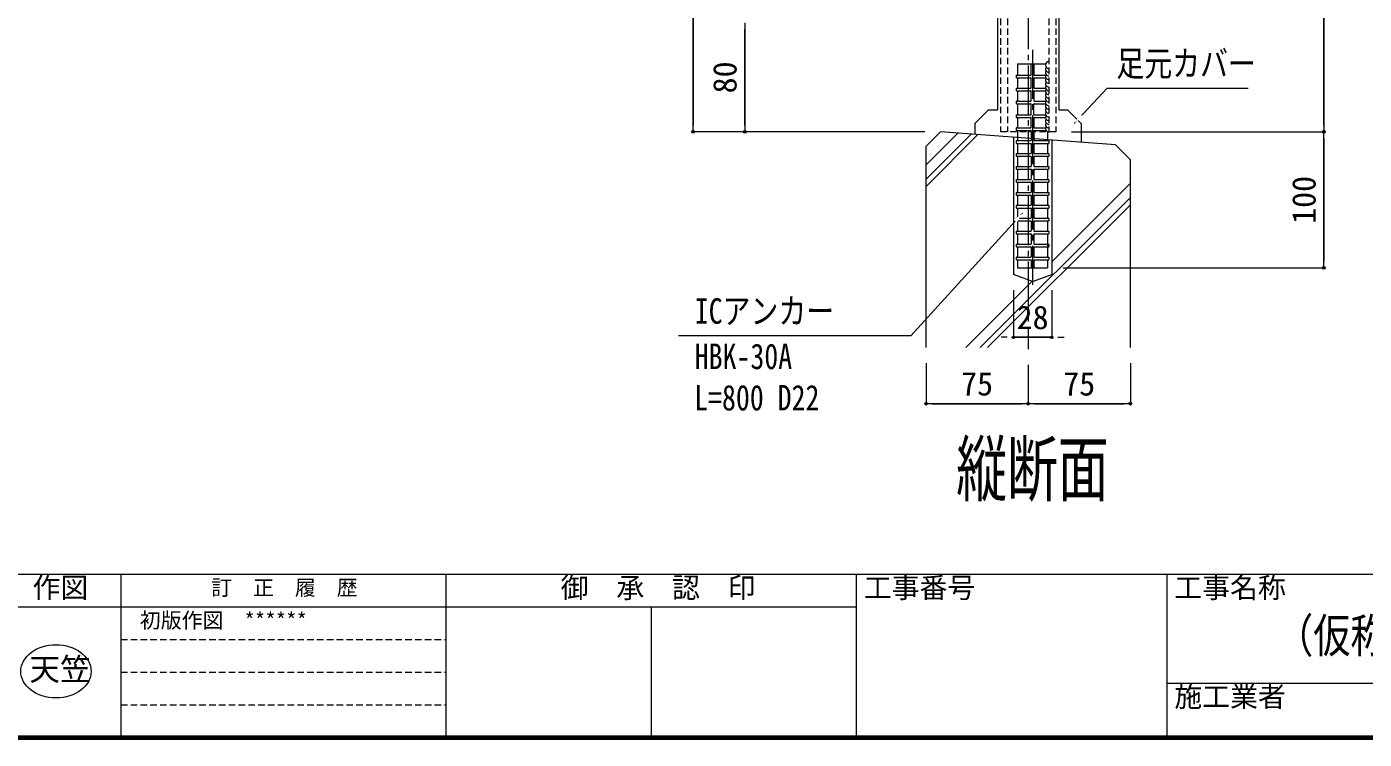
# Model space of a CAD drawing. Units: millimetres at full size. Extents: x -1603 to 1599, y -1129 to 1133.
# Drawn here: x -395 to 587, y -1129 to -606 of the extents above; entities that cross this region are included whole.
import ezdxf
from ezdxf.enums import TextEntityAlignment as Align

# ---------------------------------------------------------------- set-up
doc = ezdxf.new("R2010")
doc.units = ezdxf.units.MM
doc.header["$LTSCALE"] = 4
doc.header["$PDMODE"] = 32
doc.header["$PDSIZE"] = 2
doc.linetypes.add('CHAIN2', pattern=[12, 9, -1, 1, -1])
doc.linetypes.add('DASHED1', pattern=[1.8, 1.2, -0.6])
for name, color, linetype, lineweight in [('0-0_0', 7, 'Continuous', 18), ('0-1_1手摺寸法', 3, 'Continuous', 18), ('0-4_2躯体線', 4, 'Continuous', 9), ('0-5_3中心線', 2, 'CHAIN2', 18), ('0-F_WAKU', 7, 'Continuous', 18), ('1-1_アンカー', 4, 'Continuous', 9)]:
    doc.layers.add(name, color=color, linetype=linetype, lineweight=lineweight)
doc.layers.add('0-D_MOJI', color=6, linetype='Continuous')
doc.styles.add('ＭＳ ゴシック', font='')
doc.styles.get('ＭＳ ゴシック').set_extended_font_data('MS Gothic')

msp = doc.modelspace()

# ---------------------------------------------------------------- linework, layer by layer
at = {"layer": '0-0_0'}
for p, q in [((317.848, -174.787), (317.848, -666.599)), ((362.848, -174.787), (362.848, -666.599)), ((301.221, -676.599), (311.221, -666.599)), ((311.221, -666.599), (317.848, -666.599)), ((362.848, -666.599), (369.221, -666.599)), ((379.221, -676.599), (369.221, -666.599)), ((301.221, -676.599), (301.221, -684.695)), ((379.221, -676.599), (379.221, -690.516))]:
    msp.add_line(p, q, dxfattribs=at)
for points in [[(374.221, -676.599), (398.389, -650.748), (501.818, -650.748)], [(336.246, -742.623), (254.055, -832.601), (83.5, -832.601)]]:
    msp.add_lwpolyline(points, dxfattribs=at)
msp.add_ellipse((-373.547, -1079.207), major_axis=(25.847, 0), ratio=0.755094, dxfattribs=at)
at = {"layer": '0-1_1手摺寸法'}
for p, q in [((94.424, -682.802), (94.424, 417.198)), ((94.424, 412.598), (94.424, -678.202)), ((557.417, 117.198), (557.417, -682.802)), ((557.417, -678.202), (557.417, 112.598)), ((132.208, -602.802), (132.208, -682.802)), ((132.208, -678.202), (132.208, -607.402)), ((132.208, -607.402), (132.208, -612.002)), ((264.355, -682.802), (94.424, -682.802)), ((264.355, -682.802), (132.208, -682.802)), ((372.098, -682.802), (557.417, -682.802)), ((372.098, -682.802), (557.417, -682.802)), ((557.417, -782.802), (557.417, -682.802)), ((557.417, -687.402), (557.417, -778.202)), ((366.098, -782.802), (557.417, -782.802)), ((329.598, -799.206), (329.598, -833.782)), ((357.598, -799.206), (357.598, -833.782)), ((324.998, -833.782), (320.398, -833.782)), ((329.598, -833.782), (357.598, -833.782)), ((357.598, -833.782), (329.598, -833.782)), ((362.198, -833.782), (366.798, -833.782)), ((265.348, -852.84), (265.348, -882.548)), ((340.348, -854.032), (340.348, -882.548)), ((340.348, -854.032), (340.348, -882.548)), ((415.348, -852.84), (415.348, -882.548)), ((340.348, -882.548), (265.348, -882.548)), ((269.948, -882.548), (335.748, -882.548)), ((415.348, -882.548), (340.348, -882.548)), ((344.948, -882.548), (410.748, -882.548))]:
    msp.add_line(p, q, dxfattribs=at)
for centre, start in [((355.598, -633.7), 90), ((355.598, -636.44), 147.231), ((355.598, -639.179), 147.231), ((355.598, -641.918), 147.231), ((355.598, -644.658), 147.231), ((355.598, -647.398), 147.231), ((355.598, -650.137), 147.231), ((355.598, -652.876), 147.231), ((355.598, -655.616), 147.231), ((355.598, -658.355), 147.231), ((355.598, -661.095), 147.231), ((355.598, -663.834), 147.231), ((355.598, -666.574), 147.231), ((355.598, -669.313), 147.231), ((355.598, -672.053), 147.231), ((355.598, -674.792), 147.231), ((355.598, -677.532), 147.231), ((355.598, -680.271), 147.231)]:
    msp.add_arc(centre, 2.531, start, 270, dxfattribs=at)
for p in [(94.424, -682.802), (132.208, -682.802), (557.417, -682.802), (557.417, -782.802), (329.598, -833.782), (357.598, -833.782), (265.348, -882.548), (340.348, -882.548), (415.348, -882.548)]:
    msp.add_point(p, dxfattribs=at)
at = {"layer": '0-4_2躯体線'}
for p, q in [((332.598, -632.802), (353.232, -632.802)), ((332.598, -632.802), (332.598, -641.17)), ((342.598, -640.97), (342.598, -632.802)), ((344.598, -632.802), (344.598, -640.97)), ((331.598, -641.37), (331.598, -642.97)), ((331.798, -641.17), (342.398, -641.17)), ((331.798, -643.17), (342.398, -643.17)), ((332.598, -643.17), (332.598, -650.67)), ((342.598, -650.47), (342.598, -643.37)), ((344.598, -643.37), (344.598, -650.47)), ((344.798, -641.17), (353.181, -641.17)), ((344.798, -643.17), (353.399, -643.17)), ((331.598, -650.87), (331.598, -652.47)), ((331.798, -650.67), (342.398, -650.67)), ((331.798, -652.67), (342.398, -652.67)), ((332.598, -652.67), (332.598, -660.17)), ((342.598, -659.97), (342.598, -652.87)), ((344.598, -652.87), (344.598, -659.97)), ((344.798, -650.67), (353.124, -650.67)), ((344.798, -652.67), (353.076, -652.67)), ((331.598, -660.37), (331.598, -661.97)), ((331.798, -660.17), (342.398, -660.17)), ((331.798, -662.17), (342.398, -662.17)), ((332.598, -662.17), (332.598, -670.302)), ((342.598, -670.102), (342.598, -662.37)), ((344.598, -670.102), (344.598, -662.37)), ((344.798, -660.17), (353.243, -660.17)), ((344.798, -662.17), (353.308, -662.17)), ((331.598, -670.502), (331.598, -672.102)), ((331.798, -670.302), (342.398, -670.302)), ((331.798, -672.302), (342.398, -672.302)), ((332.598, -672.302), (332.598, -679.802)), ((342.598, -679.602), (342.598, -672.502)), ((344.598, -672.502), (344.598, -679.602)), ((344.798, -670.302), (353.269, -670.302)), ((344.798, -672.302), (353.08, -672.302)), ((275.855, -682.802), (265.348, -693.308)), ((265.348, -707.024), (288.618, -683.754)), ((265.348, -717.632), (298.49, -684.491)), ((265.348, -722.926), (303.416, -684.859)), ((404.438, -692.399), (275.855, -682.802)), ((329.598, -686.813), (329.598, -787.706)), ((331.598, -680.002), (331.598, -681.602)), ((331.798, -679.802), (342.398, -679.802)), ((331.798, -681.802), (342.398, -681.802)), ((332.598, -681.802), (332.598, -689.302)), ((342.598, -682.002), (342.598, -689.102)), ((344.598, -682.002), (344.598, -689.102)), ((344.798, -679.802), (353.112, -679.802)), ((344.798, -681.802), (353.583, -681.802)), ((354.598, -682.802), (354.598, -689.302)), ((265.348, -841.34), (265.348, -693.308)), ((331.598, -689.502), (331.598, -691.102)), ((331.798, -689.302), (342.398, -689.302)), ((331.798, -691.302), (342.398, -691.302)), ((332.598, -691.302), (332.598, -698.802)), ((342.598, -691.502), (342.598, -698.602)), ((344.598, -691.502), (344.598, -698.602)), ((344.798, -689.302), (355.398, -689.302)), ((344.798, -691.302), (355.398, -691.302)), ((354.598, -691.302), (354.598, -698.802)), ((355.598, -689.502), (355.598, -691.102)), ((357.598, -688.903), (357.598, -787.706)), ((415.348, -703.308), (404.438, -692.399)), ((331.598, -699.002), (331.598, -700.602)), ((331.798, -698.802), (342.398, -698.802)), ((331.798, -700.802), (342.398, -700.802)), ((332.598, -700.802), (332.598, -708.302)), ((342.598, -701.002), (342.598, -708.102)), ((344.598, -701.002), (344.598, -708.102)), ((344.798, -698.802), (355.398, -698.802)), ((344.798, -700.802), (355.398, -700.802)), ((354.598, -700.802), (354.598, -708.302)), ((355.598, -699.002), (355.598, -700.602)), ((415.348, -841.34), (415.348, -703.308)), ((331.598, -708.502), (331.598, -710.102)), ((331.798, -708.302), (342.398, -708.302)), ((331.798, -710.302), (342.398, -710.302)), ((332.598, -710.302), (332.598, -717.802)), ((342.598, -710.502), (342.598, -717.602)), ((344.598, -710.502), (344.598, -717.602)), ((344.798, -708.302), (355.398, -708.302)), ((344.798, -710.302), (355.398, -710.302)), ((354.598, -710.302), (354.598, -717.802)), ((355.598, -708.502), (355.598, -710.102)), ((331.598, -718.002), (331.598, -719.602)), ((331.798, -717.802), (342.398, -717.802)), ((331.798, -719.802), (342.398, -719.802)), ((332.598, -719.802), (332.598, -727.302)), ((342.598, -720.002), (342.598, -727.102)), ((344.598, -720.002), (344.598, -727.102)), ((344.798, -717.802), (355.398, -717.802)), ((344.798, -719.802), (355.398, -719.802)), ((354.598, -719.802), (354.598, -727.302)), ((355.598, -718.002), (355.598, -719.602)), ((357.598, -778.26), (415.348, -720.51)), ((305.128, -841.34), (415.348, -731.119)), ((310.421, -841.34), (415.348, -736.412)), ((331.598, -727.502), (331.598, -729.102)), ((331.798, -727.302), (342.398, -727.302)), ((331.798, -729.302), (342.398, -729.302)), ((332.598, -729.302), (332.598, -736.802)), ((342.598, -729.502), (342.598, -736.602)), ((344.598, -729.502), (344.598, -736.602)), ((344.798, -727.302), (355.398, -727.302)), ((344.798, -729.302), (355.398, -729.302)), ((354.598, -729.302), (354.598, -736.802)), ((355.598, -727.502), (355.598, -729.102)), ((331.598, -737.002), (331.598, -738.602)), ((331.798, -736.802), (342.398, -736.802)), ((331.798, -738.802), (342.398, -738.802)), ((331.798, -746.302), (342.398, -746.302)), ((332.598, -738.802), (332.598, -746.302)), ((342.598, -739.002), (342.598, -746.102)), ((344.598, -739.002), (344.598, -746.102)), ((344.798, -736.802), (355.398, -736.802)), ((344.798, -738.802), (355.398, -738.802)), ((344.798, -746.302), (355.398, -746.302)), ((354.598, -738.802), (354.598, -746.302)), ((355.598, -737.002), (355.598, -738.602)), ((331.598, -746.502), (331.598, -748.102)), ((331.598, -756.002), (331.598, -757.602)), ((331.798, -748.302), (342.398, -748.302)), ((331.798, -755.802), (342.398, -755.802)), ((332.598, -748.302), (332.598, -755.802)), ((342.598, -748.502), (342.598, -755.602)), ((344.598, -748.502), (344.598, -755.602)), ((344.798, -748.302), (355.398, -748.302)), ((344.798, -755.802), (355.398, -755.802)), ((354.598, -748.302), (354.598, -755.802)), ((355.598, -746.502), (355.598, -748.102)), ((355.598, -756.002), (355.598, -757.602)), ((331.598, -765.502), (331.598, -767.102)), ((331.798, -757.802), (342.398, -757.802)), ((331.798, -765.302), (342.398, -765.302)), ((332.598, -757.802), (332.598, -765.302)), ((342.598, -758.002), (342.598, -765.102)), ((344.598, -758.002), (344.598, -765.102)), ((344.798, -757.802), (355.398, -757.802)), ((344.798, -765.302), (355.398, -765.302)), ((354.598, -757.802), (354.598, -774.802)), ((355.598, -765.502), (355.598, -767.102)), ((331.598, -775.002), (331.598, -776.602)), ((331.798, -767.302), (342.398, -767.302)), ((331.798, -774.802), (342.398, -774.802)), ((332.598, -767.302), (332.598, -774.802)), ((342.598, -767.502), (342.598, -774.602)), ((344.598, -767.502), (344.598, -774.602)), ((344.798, -767.302), (355.398, -767.302)), ((344.798, -774.802), (355.398, -774.802)), ((355.598, -775.002), (355.598, -776.602)), ((331.798, -776.802), (342.398, -776.802)), ((332.598, -776.802), (332.598, -782.802)), ((332.598, -782.802), (354.598, -782.802)), ((342.598, -777.002), (342.598, -782.802)), ((344.598, -777.002), (344.598, -782.802)), ((344.798, -776.802), (355.398, -776.802)), ((354.598, -776.802), (354.598, -782.802)), ((294.519, -841.34), (343.201, -792.657)), ((343.598, -792.802), (329.598, -787.706)), ((343.598, -792.802), (357.598, -787.706))]:
    msp.add_line(p, q, dxfattribs=at)
for centre, start, end in [((331.798, -641.37), 90, 180), ((331.798, -642.97), 180, 270), ((342.398, -640.97), 270, 0), ((342.398, -643.37), 0, 90), ((344.798, -640.97), 180, 270), ((344.798, -643.37), 90, 180), ((331.798, -650.87), 90, 180), ((331.798, -652.47), 180, 270), ((342.398, -650.47), 270, 0), ((342.398, -652.87), 0, 90), ((344.798, -650.47), 180, 270), ((344.798, -652.87), 90, 180), ((331.798, -660.37), 90, 180), ((331.798, -661.97), 180, 270), ((342.398, -659.97), 270, 0), ((342.398, -662.37), 0, 90), ((344.798, -659.97), 180, 270), ((344.798, -662.37), 90, 180), ((331.798, -670.502), 90, 180), ((331.798, -672.102), 180, 270), ((342.398, -670.102), 270, 0), ((342.398, -672.502), 0, 90), ((344.798, -670.102), 180, 270), ((344.798, -672.502), 90, 180), ((331.798, -680.002), 90, 180), ((331.798, -681.602), 180, 270), ((342.398, -679.602), 270, 0), ((342.398, -682.002), 0, 90), ((344.798, -679.602), 180, 270), ((344.798, -682.002), 90, 180), ((331.798, -689.502), 90, 180), ((331.798, -691.102), 180, 270), ((342.398, -689.102), 270, 0), ((342.398, -691.502), 0, 90), ((344.798, -689.102), 180, 270), ((344.798, -691.502), 90, 180), ((355.398, -689.502), 0, 90), ((355.398, -691.102), 270, 0), ((331.798, -699.002), 90, 180), ((331.798, -700.602), 180, 270), ((342.398, -698.602), 270, 0), ((342.398, -701.002), 0, 90), ((344.798, -698.602), 180, 270), ((344.798, -701.002), 90, 180), ((355.398, -699.002), 0, 90), ((355.398, -700.602), 270, 0), ((331.798, -708.502), 90, 180), ((331.798, -710.102), 180, 270), ((342.398, -708.102), 270, 0), ((342.398, -710.502), 0, 90), ((344.798, -708.102), 180, 270), ((344.798, -710.502), 90, 180), ((355.398, -708.502), 0, 90), ((355.398, -710.102), 270, 0), ((331.798, -718.002), 90, 180), ((331.798, -719.602), 180, 270), ((342.398, -717.602), 270, 0), ((342.398, -720.002), 0, 90), ((344.798, -717.602), 180, 270), ((344.798, -720.002), 90, 180), ((355.398, -718.002), 0, 90), ((355.398, -719.602), 270, 0), ((331.798, -727.502), 90, 180), ((331.798, -729.102), 180, 270), ((342.398, -727.102), 270, 0), ((342.398, -729.502), 0, 90), ((344.798, -727.102), 180, 270), ((344.798, -729.502), 90, 180), ((355.398, -727.502), 0, 90), ((355.398, -729.102), 270, 0), ((331.798, -737.002), 90, 180), ((331.798, -738.602), 180, 270), ((331.798, -746.502), 90, 180), ((342.398, -736.602), 270, 0), ((342.398, -739.002), 0, 90), ((342.398, -746.102), 270, 0), ((344.798, -736.602), 180, 270), ((344.798, -739.002), 90, 180), ((344.798, -746.102), 180, 270), ((355.398, -737.002), 0, 90), ((355.398, -738.602), 270, 0), ((355.398, -746.502), 0, 90), ((331.798, -748.102), 180, 270), ((331.798, -756.002), 90, 180), ((342.398, -748.502), 0, 90), ((342.398, -755.602), 270, 0), ((344.798, -748.502), 90, 180), ((344.798, -755.602), 180, 270), ((355.398, -748.102), 270, 0), ((355.398, -756.002), 0, 90), ((331.798, -757.602), 180, 270), ((331.798, -765.502), 90, 180), ((342.398, -758.002), 0, 90), ((342.398, -765.102), 270, 0), ((344.798, -758.002), 90, 180), ((344.798, -765.102), 180, 270), ((355.398, -757.602), 270, 0), ((355.398, -765.502), 0, 90), ((331.798, -767.102), 180, 270), ((331.798, -775.002), 90, 180), ((342.398, -767.502), 0, 90), ((342.398, -774.602), 270, 0), ((344.798, -767.502), 90, 180), ((344.798, -774.602), 180, 270), ((355.398, -767.102), 270, 0), ((355.398, -775.002), 0, 90), ((331.798, -776.602), 180, 270), ((342.398, -777.002), 0, 90), ((344.798, -777.002), 90, 180), ((355.398, -776.602), 270, 0)]:
    msp.add_arc(centre, 0.2, start, end, dxfattribs=at)
at = {"layer": '0-5_3中心線'}
for p, q in [((340.348, 469.828), (340.348, -842.532)), ((343.598, -622.562), (343.598, -795.201))]:
    msp.add_line(p, q, dxfattribs=at)
at = {"layer": '0-F_WAKU'}
for p, q in [((-1601.872, -1007.909), (1598.128, -1007.909)), ((-325.872, -1007.909), (-325.872, -1127.909)), ((-87.205, -1007.909), (-87.205, -1127.909)), ((214.128, -1007.909), (214.128, -1127.909)), ((442.128, -1007.909), (442.128, -1127.909)), ((-625.872, -1031.909), (-325.872, -1031.909)), ((-325.872, -1031.909), (-87.205, -1031.909)), ((-87.205, -1031.909), (214.128, -1031.909)), ((63.462, -1031.909), (63.462, -1127.909)), ((442.128, -1087.909), (1450.128, -1087.909)), ((-1603.072, -1129.109), (1599.328, -1129.109)), ((-1602.472, -1128.509), (1598.728, -1128.509)), ((-1601.872, -1127.909), (1598.128, -1127.909)), ((-1601.272, -1127.309), (1597.528, -1127.309)), ((-1600.672, -1126.709), (1596.928, -1126.709))]:
    msp.add_line(p, q, dxfattribs=at)
at = {"layer": '0-F_WAKU', "linetype": 'DASHED1'}
for p, q in [((-325.872, -1055.909), (-87.205, -1055.909)), ((-325.872, -1079.909), (-87.205, -1079.909)), ((-325.872, -1103.909), (-87.205, -1103.909))]:
    msp.add_line(p, q, dxfattribs=at)
at = {"layer": '1-1_アンカー', "linetype": 'DASHED1'}
for p, q in [((320.098, -174.787), (320.098, -682.802)), ((325.098, -174.787), (325.098, -682.802)), ((355.598, -174.787), (355.598, -682.802)), ((360.598, -174.787), (360.598, -682.802)), ((360.598, -682.802), (320.098, -682.802))]:
    msp.add_line(p, q, dxfattribs=at)

# ---------------------------------------------------------------- texts
at = {"layer": '0-0_0', "style": 'ＭＳ ゴシック'}
for s, height, width, p in [('足元カバー', 18.77, 0.8, (405.112, -647.605)), ('ICアンカー ', 18.77, 0.8, (95.519, -829.458)), ('HBK-30A', 18.77, 0.8, (95.519, -862.792)), ('L=800 D22', 18.77, 0.8, (95.091, -893.126)), ('縦断面', 39.1, 0.7, (287.463, -961.752)), ('（仮称）＊＊＊＊＊＊新築工事', 25.02, 0.8, (522.373, -1072.936))]:
    msp.add_text(s, height=height, dxfattribs=dict(at, width=width)).set_placement(p, align=Align.BOTTOM_LEFT)
for s, height, p in [('初版作図\u3000******', 11.26, (-311.966, -1050.728)), ('天笠', 16.52, (-393.039, -1090.818))]:
    msp.add_text(s, height=height, dxfattribs=at).set_placement(p, align=Align.BOTTOM_LEFT)
at = {"layer": '0-1_1手摺寸法', "style": 'ＭＳ ゴシック'}
for s, p in [('80', (131.39, -654.578)), ('100', (556.598, -750.466))]:
    msp.add_text(s, height=17.27, rotation=90, dxfattribs=at).set_placement(p, align=Align.BOTTOM_LEFT)
for s, p in [('28', (331.822, -832.963)), ('75', (291.072, -881.729)), ('75', (366.072, -881.729))]:
    msp.add_text(s, height=17.27, dxfattribs=at).set_placement(p, align=Align.BOTTOM_LEFT)
at = {"layer": '0-D_MOJI', "style": 'ＭＳ ゴシック'}
for s, height, p in [('作図', 15.01, (-390.734, -1029.751)), ('訂\u3000正\u3000履\u3000歴', 11.26, (-259.547, -1026.728)), ('御  承  認  印', 15.01, (-2.978, -1029.751)), ('工事番号', 15.01, (219.636, -1029.751)), ('工事名称', 15.01, (447.636, -1029.751)), ('施工業者', 15.01, (447.636, -1109.751))]:
    msp.add_text(s, height=height, dxfattribs=at).set_placement(p, align=Align.BOTTOM_LEFT)

# ---------------------------------------------------------------- next in the draw order: wipeouts: each hides what was drawn before it
for points in [[(378.587, -669.895), (380.616, -671.792), (374.221, -676.599), (374.221, -676.599)], [(331.958, -749.376), (329.906, -747.503), (336.246, -742.623), (336.246, -742.623)]]:
    msp.add_wipeout(points)

doc.saveas('drawing.dxf')
